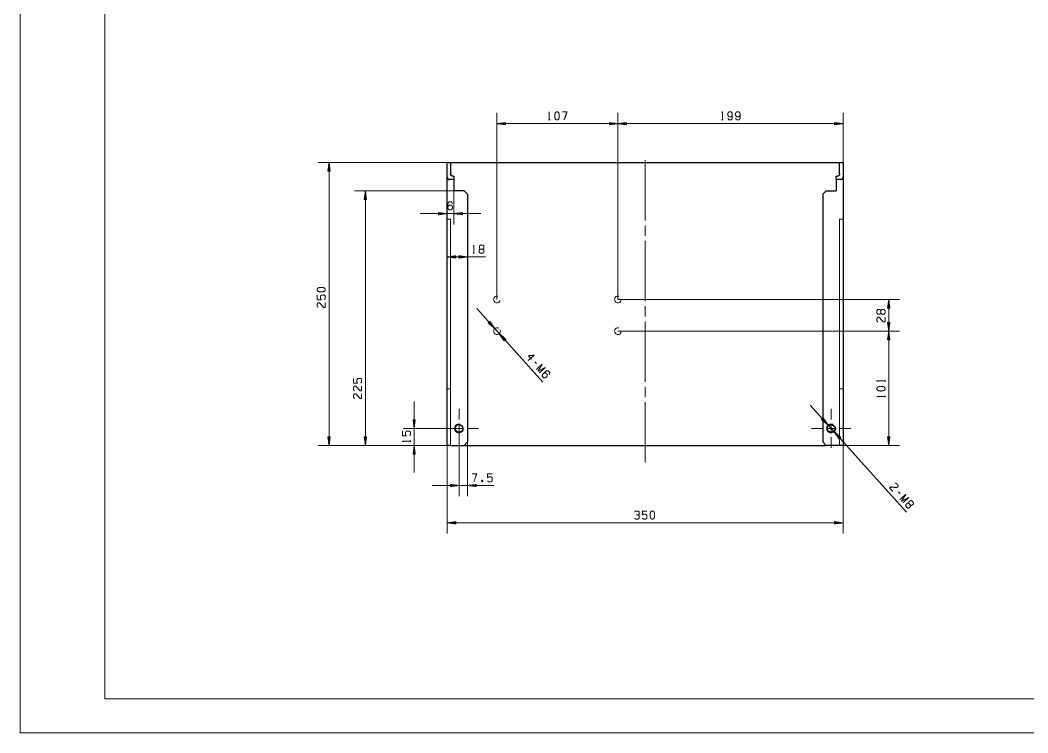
# Model space of a CAD drawing. Header units: millimetres. Extents: x 0 to 594, y 0 to 420.
# Drawn here: x 0 to 297, y 0 to 210 of the extents above; entities that cross this region are included whole.
import ezdxf

# ---------------------------------------------------------------- set-up
doc = ezdxf.new("R2010")
doc.units = ezdxf.units.MM
doc.layers.add('101', color=7, linetype='Continuous', true_color=0xffffff)

msp = doc.modelspace()

# ---------------------------------------------------------------- linework, layer by layer
at = {"layer": '101', "color": 133, "linetype": 'Continuous', "lineweight": 18}
for p, q in [((0, 420), (0, 0)), ((25, 410), (25, 10)), ((25, 10), (584, 10)), ((0, 0), (594, 0))]:
    msp.add_line(p, q, dxfattribs=at)
at = {"layer": '101', "color": 22, "linetype": 'Continuous', "lineweight": 18}
for p, q in [((140.53, 127.7), (140.53, 182.68)), ((176.2, 127.7), (176.2, 182.68)), ((176.2, 127.7), (176.2, 182.68)), ((242.53, 163.7), (242.53, 182.68)), ((143.07, 179.84), (140.53, 179.51)), ((140.53, 179.51), (143.07, 179.17)), ((176.2, 179.51), (140.53, 179.51)), ((143.07, 179.53), (140.72, 179.53)), ((143.07, 179.48), (140.72, 179.48)), ((143.07, 179.58), (141.11, 179.58)), ((143.07, 179.43), (141.11, 179.43)), ((143.07, 179.63), (141.5, 179.63)), ((143.07, 179.38), (141.5, 179.38)), ((143.07, 179.68), (141.88, 179.68)), ((143.07, 179.33), (141.88, 179.33)), ((143.07, 179.73), (142.27, 179.73)), ((143.07, 179.28), (142.27, 179.28)), ((143.07, 179.78), (142.65, 179.78)), ((143.07, 179.23), (142.65, 179.23)), ((143.07, 179.84), (143.04, 179.84)), ((143.07, 179.84), (143.04, 179.84)), ((143.07, 179.18), (143.04, 179.18)), ((143.07, 179.18), (143.04, 179.18)), ((143.07, 179.17), (143.07, 179.84)), ((176.2, 179.51), (173.66, 179.84)), ((173.66, 179.84), (173.69, 179.84)), ((173.66, 179.84), (173.66, 179.17)), ((173.66, 179.84), (173.69, 179.84)), ((173.66, 179.78), (174.08, 179.78)), ((173.66, 179.73), (174.46, 179.73)), ((173.66, 179.68), (174.85, 179.68)), ((173.66, 179.63), (175.23, 179.63)), ((173.66, 179.58), (175.62, 179.58)), ((173.66, 179.53), (176, 179.53)), ((173.66, 179.17), (176.2, 179.51)), ((173.66, 179.48), (176, 179.48)), ((173.66, 179.43), (175.62, 179.43)), ((173.66, 179.38), (175.23, 179.38)), ((173.66, 179.33), (174.85, 179.33)), ((173.66, 179.28), (174.46, 179.28)), ((173.66, 179.23), (174.08, 179.23)), ((173.66, 179.18), (173.69, 179.18)), ((173.66, 179.18), (173.69, 179.18)), ((178.74, 179.84), (176.2, 179.51)), ((176.2, 179.51), (242.53, 179.51)), ((176.2, 179.51), (178.74, 179.17)), ((178.74, 179.53), (176.39, 179.53)), ((178.74, 179.48), (176.39, 179.48)), ((178.74, 179.58), (176.78, 179.58)), ((178.74, 179.43), (176.78, 179.43)), ((178.74, 179.63), (177.16, 179.63)), ((178.74, 179.38), (177.16, 179.38)), ((178.74, 179.68), (177.55, 179.68)), ((178.74, 179.33), (177.55, 179.33)), ((178.74, 179.73), (177.93, 179.73)), ((178.74, 179.28), (177.93, 179.28)), ((178.74, 179.78), (178.32, 179.78)), ((178.74, 179.23), (178.32, 179.23)), ((178.74, 179.84), (178.71, 179.84)), ((178.74, 179.84), (178.71, 179.84)), ((178.74, 179.18), (178.71, 179.18)), ((178.74, 179.18), (178.71, 179.18)), ((178.74, 179.17), (178.74, 179.84)), ((239.99, 179.84), (240.02, 179.84)), ((239.99, 179.84), (240.02, 179.84)), ((239.99, 179.84), (239.99, 179.17)), ((242.53, 179.51), (239.99, 179.84)), ((239.99, 179.78), (240.41, 179.78)), ((239.99, 179.73), (240.79, 179.73)), ((239.99, 179.68), (241.18, 179.68)), ((239.99, 179.63), (241.57, 179.63)), ((239.99, 179.58), (241.95, 179.58)), ((239.99, 179.53), (242.34, 179.53)), ((239.99, 179.17), (242.53, 179.51)), ((239.99, 179.48), (242.34, 179.48)), ((239.99, 179.43), (241.95, 179.43)), ((239.99, 179.38), (241.57, 179.38)), ((239.99, 179.33), (241.18, 179.33)), ((239.99, 179.28), (240.79, 179.28)), ((239.99, 179.23), (240.41, 179.23)), ((239.99, 179.18), (240.02, 179.18)), ((239.99, 179.18), (240.02, 179.18)), ((126.86, 168.03), (87.85, 168.03)), ((91.03, 168.03), (90.69, 165.49)), ((90.85, 165.49), (90.85, 166.68)), ((90.9, 165.49), (90.9, 167.07)), ((90.95, 165.49), (90.95, 167.46)), ((91, 165.49), (91, 167.84)), ((91.03, 84.7), (91.03, 168.03)), ((91.36, 165.49), (91.03, 168.03)), ((91.05, 165.49), (91.05, 167.84)), ((91.1, 165.49), (91.1, 167.46)), ((91.15, 165.49), (91.15, 167.07)), ((91.2, 165.49), (91.2, 166.68)), ((90.69, 165.49), (91.36, 165.49)), ((90.7, 165.49), (90.7, 165.53)), ((90.7, 165.49), (90.7, 165.53)), ((90.75, 165.49), (90.75, 165.91)), ((90.8, 165.49), (90.8, 166.3)), ((91.25, 165.49), (91.25, 166.3)), ((91.31, 165.49), (91.31, 165.91)), ((91.36, 165.49), (91.36, 165.53)), ((91.36, 165.49), (91.36, 165.53)), ((127.86, 159.7), (98.57, 159.7)), ((101.74, 159.7), (101.41, 157.16)), ((101.47, 157.16), (101.47, 157.58)), ((101.52, 157.16), (101.52, 157.96)), ((101.57, 157.16), (101.57, 158.35)), ((101.62, 157.16), (101.62, 158.74)), ((101.67, 157.16), (101.67, 159.12)), ((101.72, 157.16), (101.72, 159.51)), ((102.08, 157.16), (101.74, 159.7)), ((101.74, 159.7), (101.74, 84.7)), ((101.77, 157.16), (101.77, 159.51)), ((101.82, 157.16), (101.82, 159.12)), ((101.87, 157.16), (101.87, 158.74)), ((101.92, 157.16), (101.92, 158.35)), ((101.97, 157.16), (101.97, 157.96)), ((102.02, 157.16), (102.02, 157.58)), ((127.86, 159.7), (127.86, 149.82)), ((101.41, 157.16), (101.41, 157.19)), ((101.41, 157.16), (101.41, 157.19)), ((101.41, 157.16), (102.08, 157.16)), ((102.07, 157.16), (102.07, 157.19)), ((102.07, 157.16), (102.07, 157.19)), ((135.8, 152.99), (117.93, 152.99)), ((123.32, 153.33), (123.32, 152.66)), ((125.86, 152.99), (123.32, 153.33)), ((123.32, 153.32), (123.36, 153.32)), ((123.32, 153.32), (123.36, 153.32)), ((123.32, 153.27), (123.74, 153.27)), ((123.32, 153.22), (124.13, 153.22)), ((123.32, 153.17), (124.51, 153.17)), ((123.32, 153.12), (124.9, 153.12)), ((123.32, 153.07), (125.29, 153.07)), ((123.32, 153.02), (125.67, 153.02)), ((123.32, 152.66), (125.86, 152.99)), ((123.32, 152.97), (125.67, 152.97)), ((123.32, 152.92), (125.29, 152.92)), ((123.32, 152.86), (124.9, 152.86)), ((123.32, 152.81), (124.51, 152.81)), ((123.32, 152.76), (124.13, 152.76)), ((123.32, 152.71), (123.74, 152.71)), ((123.32, 152.66), (123.36, 152.66)), ((123.32, 152.66), (123.36, 152.66)), ((130.4, 153.33), (127.86, 152.99)), ((127.86, 152.99), (130.4, 152.66)), ((130.4, 153.02), (128.06, 153.02)), ((130.4, 152.97), (128.06, 152.97)), ((130.4, 153.07), (128.44, 153.07)), ((130.4, 152.92), (128.44, 152.92)), ((130.4, 153.12), (128.83, 153.12)), ((130.4, 152.86), (128.83, 152.86)), ((130.4, 153.17), (129.21, 153.17)), ((130.4, 152.81), (129.21, 152.81)), ((130.4, 153.22), (129.6, 153.22)), ((130.4, 152.76), (129.6, 152.76)), ((130.4, 153.27), (129.99, 153.27)), ((130.4, 152.71), (129.99, 152.71)), ((130.4, 153.32), (130.37, 153.32)), ((130.4, 153.32), (130.37, 153.32)), ((130.4, 152.66), (130.37, 152.66)), ((130.4, 152.66), (130.37, 152.66)), ((130.4, 152.66), (130.4, 153.33)), ((128.4, 140.57), (125.86, 140.24)), ((125.86, 140.24), (128.4, 139.9)), ((125.86, 140.24), (137.12, 140.24)), ((128.4, 140.26), (126.06, 140.26)), ((128.4, 140.21), (126.06, 140.21)), ((128.4, 140.31), (126.44, 140.31)), ((128.4, 140.16), (126.44, 140.16)), ((128.4, 140.36), (126.83, 140.36)), ((128.4, 140.11), (126.83, 140.11)), ((128.4, 140.41), (127.21, 140.41)), ((128.4, 140.06), (127.21, 140.06)), ((128.4, 140.46), (127.6, 140.46)), ((128.4, 140.01), (127.6, 140.01)), ((128.4, 140.52), (127.99, 140.52)), ((128.4, 139.96), (127.99, 139.96)), ((128.4, 140.57), (128.37, 140.57)), ((128.4, 140.57), (128.37, 140.57)), ((128.4, 139.91), (128.37, 139.91)), ((128.4, 139.91), (128.37, 139.91)), ((128.4, 139.9), (128.4, 140.57)), ((129.32, 140.57), (129.36, 140.57)), ((129.32, 140.57), (129.36, 140.57)), ((129.32, 140.57), (129.32, 139.9)), ((131.86, 140.24), (129.32, 140.57)), ((129.32, 140.52), (129.74, 140.52)), ((129.32, 140.46), (130.13, 140.46)), ((129.32, 140.41), (130.51, 140.41)), ((129.32, 140.36), (130.9, 140.36)), ((129.32, 140.31), (131.29, 140.31)), ((129.32, 140.26), (131.67, 140.26)), ((129.32, 139.9), (131.86, 140.24)), ((129.32, 140.21), (131.67, 140.21)), ((129.32, 140.16), (131.29, 140.16)), ((129.32, 140.11), (130.9, 140.11)), ((129.32, 140.06), (130.51, 140.06)), ((129.32, 140.01), (130.13, 140.01)), ((129.32, 139.96), (129.74, 139.96)), ((129.32, 139.91), (129.36, 139.91)), ((129.32, 139.91), (129.36, 139.91)), ((134.57, 125.02), (154.02, 103.31)), ((176.2, 127.7), (259.17, 127.7)), ((256, 127.7), (255.66, 125.16)), ((255.66, 125.16), (256.33, 125.16)), ((255.67, 125.16), (255.67, 125.19)), ((255.67, 125.16), (255.67, 125.19)), ((255.72, 125.16), (255.72, 125.58)), ((255.77, 125.16), (255.77, 125.96)), ((255.82, 125.16), (255.82, 126.35)), ((255.87, 125.16), (255.87, 126.74)), ((255.92, 125.16), (255.92, 127.12)), ((255.97, 125.16), (255.97, 127.51)), ((256, 127.7), (256, 118.37)), ((256.33, 125.16), (256, 127.7)), ((256.02, 125.16), (256.02, 127.51)), ((256.07, 125.16), (256.07, 127.12)), ((256.12, 125.16), (256.12, 126.74)), ((256.17, 125.16), (256.17, 126.35)), ((256.22, 125.16), (256.22, 125.96)), ((256.28, 125.16), (256.28, 125.58)), ((256.33, 125.16), (256.33, 125.19)), ((256.33, 125.16), (256.33, 125.19)), ((138.42, 121.23), (137.92, 120.78)), ((137.92, 120.78), (137.94, 120.76)), ((137.92, 120.78), (139.86, 119.11)), ((137.92, 120.78), (137.94, 120.76)), ((137.96, 120.82), (138.24, 120.51)), ((138, 120.85), (138.53, 120.25)), ((138.04, 120.89), (138.83, 120)), ((138.07, 120.92), (139.13, 119.75)), ((138.11, 120.95), (139.42, 119.49)), ((138.15, 120.99), (139.72, 119.24)), ((138.19, 121.02), (139.75, 119.27)), ((138.23, 121.06), (139.53, 119.59)), ((138.26, 121.09), (139.31, 119.92)), ((138.3, 121.12), (139.09, 120.24)), ((138.34, 121.16), (138.87, 120.56)), ((138.38, 121.19), (138.66, 120.88)), ((138.41, 121.22), (138.44, 121.2)), ((138.41, 121.22), (138.44, 121.2)), ((139.86, 119.11), (138.42, 121.23)), ((256.33, 120.91), (255.66, 120.91)), ((255.66, 120.91), (256, 118.37)), ((255.67, 120.91), (255.67, 120.88)), ((255.67, 120.91), (255.67, 120.88)), ((255.72, 120.91), (255.72, 120.49)), ((255.77, 120.91), (255.77, 120.1)), ((255.82, 120.91), (255.82, 119.72)), ((255.87, 120.91), (255.87, 119.33)), ((255.92, 120.91), (255.92, 118.95)), ((255.97, 120.91), (255.97, 118.56)), ((256, 118.37), (256.33, 120.91)), ((256.02, 120.91), (256.02, 118.56)), ((256.07, 120.91), (256.07, 118.95)), ((256.12, 120.91), (256.12, 119.33)), ((256.17, 120.91), (256.17, 119.72)), ((256.22, 120.91), (256.22, 120.1)), ((256.28, 120.91), (256.28, 120.49)), ((256.33, 120.91), (256.33, 120.88)), ((256.33, 120.91), (256.33, 120.88)), ((143.14, 115.95), (141.2, 117.62)), ((141.2, 117.62), (142.64, 115.51)), ((142.87, 115.71), (141.31, 117.46)), ((142.91, 115.75), (141.35, 117.5)), ((142.84, 115.68), (141.53, 117.14)), ((142.95, 115.78), (141.64, 117.24)), ((142.8, 115.65), (141.75, 116.82)), ((142.99, 115.82), (141.94, 116.99)), ((142.76, 115.61), (141.97, 116.5)), ((142.72, 115.58), (142.19, 116.18)), ((143.03, 115.85), (142.23, 116.74)), ((142.68, 115.54), (142.41, 115.86)), ((143.06, 115.88), (142.53, 116.48)), ((142.64, 115.51), (143.14, 115.95)), ((143.1, 115.92), (142.82, 116.23)), ((143.14, 115.95), (143.12, 115.98)), ((143.14, 115.95), (143.12, 115.98)), ((176.2, 118.37), (259.17, 118.37)), ((176.2, 118.37), (259.17, 118.37)), ((256, 118.37), (255.66, 115.83)), ((255.67, 115.83), (255.67, 115.86)), ((255.67, 115.83), (255.67, 115.86)), ((255.72, 115.83), (255.72, 116.25)), ((255.77, 115.83), (255.77, 116.63)), ((255.82, 115.83), (255.82, 117.02)), ((255.87, 115.83), (255.87, 117.4)), ((255.92, 115.83), (255.92, 117.79)), ((255.97, 115.83), (255.97, 118.17)), ((256.33, 115.83), (256, 118.37)), ((256, 118.37), (256, 84.7)), ((256.02, 115.83), (256.02, 118.17)), ((256.07, 115.83), (256.07, 117.79)), ((256.12, 115.83), (256.12, 117.4)), ((256.17, 115.83), (256.17, 117.02)), ((256.22, 115.83), (256.22, 116.63)), ((256.28, 115.83), (256.28, 116.25)), ((256.33, 115.83), (256.33, 115.86)), ((256.33, 115.83), (256.33, 115.86)), ((142.65, 115.51), (142.63, 115.53)), ((142.65, 115.51), (142.63, 115.53)), ((255.66, 115.83), (256.33, 115.83)), ((116.13, 97.64), (116.13, 76.76)), ((232.84, 96.6), (261.2, 64.99)), ((115.8, 92.24), (116.13, 89.7)), ((116.47, 92.24), (115.8, 92.24)), ((115.8, 92.24), (115.8, 92.21)), ((115.8, 92.24), (115.8, 92.21)), ((115.85, 92.24), (115.85, 91.82)), ((115.9, 92.24), (115.9, 91.44)), ((115.95, 92.24), (115.95, 91.05)), ((116.01, 92.24), (116.01, 90.67)), ((116.06, 92.24), (116.06, 90.28)), ((116.11, 92.24), (116.11, 89.89)), ((116.13, 89.7), (116.47, 92.24)), ((116.16, 92.24), (116.16, 89.89)), ((116.21, 92.24), (116.21, 90.28)), ((116.26, 92.24), (116.26, 90.67)), ((116.31, 92.24), (116.31, 91.05)), ((116.36, 92.24), (116.36, 91.44)), ((116.41, 92.24), (116.41, 91.82)), ((116.46, 92.24), (116.46, 92.21)), ((116.46, 92.24), (116.46, 92.21)), ((236.69, 92.81), (236.2, 92.36)), ((236.2, 92.36), (236.22, 92.34)), ((236.2, 92.36), (236.22, 92.34)), ((236.2, 92.36), (238.14, 90.69)), ((236.24, 92.4), (236.52, 92.09)), ((236.27, 92.43), (236.81, 91.83)), ((236.31, 92.47), (237.11, 91.58)), ((236.35, 92.5), (237.4, 91.33)), ((236.39, 92.53), (237.7, 91.07)), ((236.43, 92.57), (237.99, 90.82)), ((236.46, 92.6), (238.03, 90.85)), ((236.5, 92.64), (237.81, 91.18)), ((236.54, 92.67), (237.59, 91.5)), ((236.58, 92.7), (237.37, 91.82)), ((236.61, 92.74), (237.15, 92.14)), ((236.65, 92.77), (236.93, 92.46)), ((238.14, 90.69), (236.69, 92.81)), ((236.69, 92.8), (236.71, 92.78)), ((236.69, 92.8), (236.71, 92.78)), ((129.36, 89.7), (112.96, 89.7)), ((129.36, 89.7), (129.36, 69.7)), ((91.36, 87.24), (90.69, 87.24)), ((90.69, 87.24), (91.03, 84.7)), ((90.7, 87.24), (90.7, 87.21)), ((90.7, 87.24), (90.7, 87.21)), ((90.75, 87.24), (90.75, 86.82)), ((90.8, 87.24), (90.8, 86.44)), ((90.85, 87.24), (90.85, 86.05)), ((90.9, 87.24), (90.9, 85.67)), ((90.95, 87.24), (90.95, 85.28)), ((91, 87.24), (91, 84.89)), ((91.03, 84.7), (91.36, 87.24)), ((91.05, 87.24), (91.05, 84.89)), ((91.1, 87.24), (91.1, 85.28)), ((91.15, 87.24), (91.15, 85.67)), ((91.2, 87.24), (91.2, 86.05)), ((91.25, 87.24), (91.25, 86.44)), ((91.31, 87.24), (91.31, 86.82)), ((91.36, 87.24), (91.36, 87.21)), ((91.36, 87.24), (91.36, 87.21)), ((101.41, 87.24), (101.41, 87.21)), ((101.41, 87.24), (101.74, 84.7)), ((101.41, 87.24), (101.41, 87.21)), ((102.08, 87.24), (101.41, 87.24)), ((101.47, 87.24), (101.47, 86.82)), ((101.52, 87.24), (101.52, 86.44)), ((101.57, 87.24), (101.57, 86.05)), ((101.62, 87.24), (101.62, 85.67)), ((101.67, 87.24), (101.67, 85.28)), ((101.72, 87.24), (101.72, 84.89)), ((101.74, 84.7), (102.08, 87.24)), ((101.77, 87.24), (101.77, 84.89)), ((101.82, 87.24), (101.82, 85.28)), ((101.87, 87.24), (101.87, 85.67)), ((101.92, 87.24), (101.92, 86.05)), ((101.97, 87.24), (101.97, 86.44)), ((102.02, 87.24), (102.02, 86.82)), ((102.07, 87.24), (102.07, 87.21)), ((102.07, 87.24), (102.07, 87.21)), ((241.87, 87.04), (239.92, 88.71)), ((239.92, 88.71), (241.37, 86.59)), ((241.6, 86.8), (240.03, 88.55)), ((241.64, 86.83), (240.07, 88.58)), ((241.56, 86.77), (240.25, 88.23)), ((241.67, 86.87), (240.36, 88.33)), ((241.52, 86.73), (240.47, 87.91)), ((241.71, 86.9), (240.66, 88.08)), ((241.48, 86.7), (240.69, 87.58)), ((241.45, 86.67), (240.91, 87.26)), ((241.75, 86.94), (240.96, 87.82)), ((241.41, 86.63), (241.13, 86.94)), ((241.79, 86.97), (241.25, 87.57)), ((241.37, 86.6), (241.35, 86.62)), ((241.37, 86.6), (241.35, 86.62)), ((241.37, 86.59), (241.87, 87.04)), ((241.83, 87), (241.55, 87.32)), ((241.86, 87.04), (241.84, 87.06)), ((241.86, 87.04), (241.84, 87.06)), ((256.33, 87.24), (255.66, 87.24)), ((255.66, 87.24), (256, 84.7)), ((255.67, 87.24), (255.67, 87.21)), ((255.67, 87.24), (255.67, 87.21)), ((255.72, 87.24), (255.72, 86.82)), ((255.77, 87.24), (255.77, 86.44)), ((255.82, 87.24), (255.82, 86.05)), ((255.87, 87.24), (255.87, 85.67)), ((255.92, 87.24), (255.92, 85.28)), ((255.97, 87.24), (255.97, 84.89)), ((256, 84.7), (256.33, 87.24)), ((256.02, 87.24), (256.02, 84.89)), ((256.07, 87.24), (256.07, 85.28)), ((256.12, 87.24), (256.12, 85.67)), ((256.17, 87.24), (256.17, 86.05)), ((256.22, 87.24), (256.22, 86.44)), ((256.28, 87.24), (256.28, 86.82)), ((256.33, 87.24), (256.33, 87.21)), ((256.33, 87.24), (256.33, 87.21)), ((126.86, 84.7), (87.85, 84.7)), ((126.86, 84.7), (98.57, 84.7)), ((126.86, 84.7), (112.96, 84.7)), ((116.13, 84.7), (115.8, 82.16)), ((115.95, 82.16), (115.95, 83.35)), ((116.01, 82.16), (116.01, 83.74)), ((116.06, 82.16), (116.06, 84.12)), ((116.11, 82.16), (116.11, 84.51)), ((116.47, 82.16), (116.13, 84.7)), ((116.16, 82.16), (116.16, 84.51)), ((116.21, 82.16), (116.21, 84.12)), ((116.26, 82.16), (116.26, 83.74)), ((116.31, 82.16), (116.31, 83.35)), ((125.86, 84.7), (125.86, 58.72)), ((131.86, 85.7), (131.86, 69.7)), ((241.53, 84.7), (259.17, 84.7)), ((242.53, 84.7), (242.53, 58.72)), ((115.8, 82.16), (115.8, 82.19)), ((115.8, 82.16), (115.8, 82.19)), ((115.8, 82.16), (116.47, 82.16)), ((115.85, 82.16), (115.85, 82.58)), ((115.9, 82.16), (115.9, 82.96)), ((116.36, 82.16), (116.36, 82.96)), ((116.41, 82.16), (116.41, 82.58)), ((116.46, 82.16), (116.46, 82.19)), ((116.46, 82.16), (116.46, 82.19)), ((139.56, 72.88), (121.43, 72.88)), ((126.82, 73.21), (126.82, 72.54)), ((126.82, 73.21), (126.86, 73.21)), ((129.36, 72.88), (126.82, 73.21)), ((126.82, 73.21), (126.86, 73.21)), ((126.82, 73.16), (127.24, 73.16)), ((126.82, 73.11), (127.63, 73.11)), ((126.82, 73.06), (128.01, 73.06)), ((126.82, 73.01), (128.4, 73.01)), ((126.82, 72.95), (128.79, 72.95)), ((126.82, 72.9), (129.17, 72.9)), ((126.82, 72.54), (129.36, 72.88)), ((126.82, 72.85), (129.17, 72.85)), ((126.82, 72.8), (128.79, 72.8)), ((126.82, 72.75), (128.4, 72.75)), ((126.82, 72.7), (128.01, 72.7)), ((126.82, 72.65), (127.63, 72.65)), ((126.82, 72.6), (127.24, 72.6)), ((126.82, 72.55), (126.86, 72.55)), ((126.82, 72.55), (126.86, 72.55)), ((134.4, 73.21), (131.86, 72.88)), ((131.86, 72.88), (134.4, 72.54)), ((134.4, 72.9), (132.06, 72.9)), ((134.4, 72.85), (132.06, 72.85)), ((134.4, 72.95), (132.44, 72.95)), ((134.4, 72.8), (132.44, 72.8)), ((134.4, 73.01), (132.83, 73.01)), ((134.4, 72.75), (132.83, 72.75)), ((134.4, 73.06), (133.21, 73.06)), ((134.4, 72.7), (133.21, 72.7)), ((134.4, 73.11), (133.6, 73.11)), ((134.4, 72.65), (133.6, 72.65)), ((134.4, 73.16), (133.99, 73.16)), ((134.4, 72.6), (133.99, 72.6)), ((134.4, 73.21), (134.37, 73.21)), ((134.4, 73.21), (134.37, 73.21)), ((134.4, 72.55), (134.37, 72.55)), ((134.4, 72.55), (134.37, 72.55)), ((134.4, 72.54), (134.4, 73.21)), ((128.4, 62.23), (125.86, 61.89)), ((125.86, 61.89), (128.4, 61.56)), ((125.86, 61.89), (242.53, 61.89)), ((128.4, 61.92), (126.06, 61.92)), ((128.4, 61.87), (126.06, 61.87)), ((128.4, 61.97), (126.44, 61.97)), ((128.4, 61.82), (126.44, 61.82)), ((128.4, 62.02), (126.83, 62.02)), ((128.4, 61.77), (126.83, 61.77)), ((128.4, 62.07), (127.21, 62.07)), ((128.4, 61.72), (127.21, 61.72)), ((128.4, 62.12), (127.6, 62.12)), ((128.4, 61.66), (127.6, 61.66)), ((128.4, 62.17), (127.99, 62.17)), ((128.4, 61.61), (127.99, 61.61)), ((128.4, 62.22), (128.37, 62.22)), ((128.4, 62.22), (128.37, 62.22)), ((128.4, 61.56), (128.37, 61.56)), ((128.4, 61.56), (128.37, 61.56)), ((128.4, 61.56), (128.4, 62.23)), ((242.53, 61.89), (239.99, 62.23)), ((239.99, 62.23), (239.99, 61.56)), ((239.99, 62.22), (240.02, 62.22)), ((239.99, 62.22), (240.02, 62.22)), ((239.99, 62.17), (240.41, 62.17)), ((239.99, 62.12), (240.79, 62.12)), ((239.99, 62.07), (241.18, 62.07)), ((239.99, 62.02), (241.57, 62.02)), ((239.99, 61.97), (241.95, 61.97)), ((239.99, 61.92), (242.34, 61.92)), ((239.99, 61.56), (242.53, 61.89)), ((239.99, 61.87), (242.34, 61.87)), ((239.99, 61.82), (241.95, 61.82)), ((239.99, 61.77), (241.57, 61.77)), ((239.99, 61.72), (241.18, 61.72)), ((239.99, 61.66), (240.79, 61.66)), ((239.99, 61.61), (240.41, 61.61)), ((239.99, 61.56), (240.02, 61.56)), ((239.99, 61.56), (240.02, 61.56))]:
    msp.add_line(p, q, dxfattribs=at)
at = {"layer": '101', "color": 72, "linetype": 'Continuous', "lineweight": 18}
for p, q in [((155.74, 180.6), (156.17, 180.6)), ((206.74, 180.6), (207.17, 180.6)), ((133.52, 141.33), (133.95, 141.33)), ((152.17, 108.81), (151.73, 109.31)), ((254.9, 103.47), (254.9, 103.89)), ((254.9, 98.91), (254.9, 99.34)), ((115.04, 85.72), (115.04, 86.14)), ((136.08, 74.42), (136.24, 74)), ((259.35, 70.49), (258.9, 70.99))]:
    msp.add_line(p, q, dxfattribs=at)
at = {"layer": '101', "color": 163, "linetype": 'Continuous', "lineweight": 25}
for p, q in [((125.86, 168.03), (126.86, 168.03)), ((125.86, 163.7), (125.86, 168.03)), ((126.86, 168.03), (241.53, 168.03)), ((126.86, 168.03), (126.86, 164.7)), ((241.53, 164.7), (241.53, 168.03)), ((241.53, 168.03), (242.53, 168.03)), ((242.53, 168.03), (242.53, 163.7)), ((125.86, 84.7), (125.86, 163.7)), ((127.53, 164.03), (127.86, 164.03)), ((127.86, 164.03), (127.86, 163.03)), ((240.53, 164.03), (240.86, 164.03)), ((240.53, 163.03), (240.53, 164.03)), ((242.53, 163.7), (242.53, 84.7)), ((127.86, 163.03), (126.53, 163.03)), ((127.86, 163.03), (127.86, 159.7)), ((240.53, 163.03), (240.53, 159.7)), ((241.86, 163.03), (240.53, 163.03)), ((130.86, 159.7), (127.86, 159.7)), ((131.86, 158.7), (130.86, 159.7)), ((131.86, 158.7), (131.86, 85.7)), ((237.53, 159.7), (236.53, 158.7)), ((236.53, 158.7), (236.53, 85.7)), ((237.53, 159.7), (240.53, 159.7)), ((126.53, 84.7), (130.86, 84.7)), ((130.86, 84.7), (131.86, 85.7)), ((130.86, 84.7), (237.53, 84.7)), ((236.53, 85.7), (237.53, 84.7)), ((241.86, 84.7), (237.53, 84.7))]:
    msp.add_line(p, q, dxfattribs=at)
at = {"layer": '101', "color": 163, "linetype": 'Continuous', "lineweight": 13}
for p, q in [((126.86, 151.37), (125.86, 151.37)), ((125.86, 151.37), (125.86, 101.37)), ((125.86, 151.37), (125.86, 101.37)), ((125.86, 151.37), (126.86, 151.37)), ((126.86, 101.37), (126.86, 151.37)), ((242.53, 151.37), (241.53, 151.37)), ((241.53, 101.37), (241.53, 151.37)), ((241.53, 151.37), (242.53, 151.37)), ((242.53, 101.37), (242.53, 151.37)), ((242.53, 101.37), (242.53, 151.37)), ((126.86, 101.37), (125.86, 101.37)), ((125.86, 101.37), (126.86, 101.37)), ((126.86, 84.7), (126.86, 101.37)), ((242.53, 101.37), (241.53, 101.37)), ((241.53, 84.7), (241.53, 101.37)), ((241.53, 101.37), (242.53, 101.37))]:
    msp.add_line(p, q, dxfattribs=at)
at = {"layer": '101', "color": 153, "linetype": 'Continuous', "lineweight": 18}
for p, q in [((125.86, 101.37), (125.86, 151.37)), ((125.86, 151.37), (125.86, 101.37))]:
    msp.add_line(p, q, dxfattribs=at)
at = {"layer": '101', "color": 151, "linetype": 'Continuous', "lineweight": 18}
for p, q in [((184.2, 146.45), (184.2, 149.45)), ((184.2, 127.2), (184.2, 144.95)), ((184.2, 122.7), (184.2, 125.7)), ((184.2, 103.45), (184.2, 121.2)), ((184.2, 98.95), (184.2, 101.95)), ((129.36, 92.29), (129.36, 95.47)), ((239.03, 92.29), (239.03, 95.47)), ((126.77, 89.7), (123.6, 89.7)), ((128.36, 89.7), (130.37, 89.7)), ((129.36, 88.7), (129.36, 90.7)), ((131.95, 89.7), (135.13, 89.7)), ((236.44, 89.7), (233.26, 89.7)), ((238.03, 89.7), (240.03, 89.7)), ((239.03, 88.7), (239.03, 90.7)), ((241.62, 89.7), (244.8, 89.7)), ((129.36, 87.11), (129.36, 83.94)), ((239.03, 87.11), (239.03, 83.94))]:
    msp.add_line(p, q, dxfattribs=at)
at = {"layer": '101', "color": 163, "linetype": 'Continuous', "lineweight": 25}
for centre in [(129.36, 89.7), (239.03, 89.7)]:
    msp.add_circle(centre, 1.13, dxfattribs=at)
at = {"layer": '101', "color": 163, "linetype": 'Continuous', "lineweight": 13}
for centre, radius in [((140.53, 127.7), 1), ((176.2, 127.7), 1), ((140.53, 118.37), 1), ((176.2, 118.37), 1), ((129.36, 89.7), 1.33), ((239.03, 89.7), 1.33)]:
    msp.add_arc(centre, radius, 75, 345, dxfattribs=at)
at = {"layer": '101', "color": 22, "linetype": 'Continuous', "lineweight": 18}
for centre, radius, start, end in [((140.53, 118.37), 1, 59.3408, 75), ((140.53, 118.37), 1, 345, 24.376), ((239.03, 89.7), 1.33, 64.674, 75), ((239.03, 89.7), 1.33, 345, 19.1143)]:
    msp.add_arc(centre, radius, start, end, dxfattribs=at)
at = {"layer": '101', "color": 72, "linetype": 'Continuous', "lineweight": 18}
for points, knots in [([(155.82, 182.77), (155.96, 182.97), (155.96, 180.6)], [0, 0, 0.093486, 1, 1]), ([(158.39, 180.6), (158.73, 180.85), (158.9, 181.55), (158.9, 182.02), (158.73, 182.75), (158.39, 182.97), (158.06, 182.97), (157.72, 182.75), (157.54, 182.02), (157.56, 181.55), (157.72, 180.85), (158.06, 180.6), (158.39, 180.6)], [0, 0, 0.067525, 0.183973, 0.260583, 0.380943, 0.446141, 0.500306, 0.565505, 0.685864, 0.762528, 0.87831, 0.945835, 1, 1]), ([(160.33, 180.6), (161.18, 182.97), (159.84, 182.97)], [0, 0, 0.65247, 1, 1]), ([(206.82, 182.77), (206.96, 182.97), (206.96, 180.6)], [0, 0, 0.093484, 1, 1]), ([(208.56, 181.07), (208.88, 180.6), (209.57, 180.6), (209.9, 181.07), (209.9, 182.5), (209.57, 182.97), (208.88, 182.97), (208.56, 182.5), (208.54, 182.02), (208.88, 181.55), (209.57, 181.55), (209.9, 182.02)], [0, 0, 0.076856, 0.169524, 0.247727, 0.439297, 0.5175, 0.610168, 0.687024, 0.750926, 0.829129, 0.921797, 1, 1]), ([(210.84, 181.07), (211.16, 180.6), (211.85, 180.6), (212.18, 181.07), (212.18, 182.5), (211.85, 182.97), (211.16, 182.97), (210.84, 182.5), (210.82, 182.02), (211.16, 181.55), (211.85, 181.55), (212.18, 182.02)], [0, 0, 0.076855, 0.169523, 0.247727, 0.439297, 0.517501, 0.610169, 0.687024, 0.750926, 0.829128, 0.921797, 1, 1]), ([(126.06, 155.03), (126.38, 155.51), (127.07, 155.51), (127.4, 155.03), (127.4, 154.56), (127.07, 154.08), (126.38, 154.08), (126.06, 154.56), (126.06, 155.98), (126.38, 156.46), (127.07, 156.46), (127.4, 155.98)], [0, 0, 0.076963, 0.169761, 0.248073, 0.312018, 0.390331, 0.483128, 0.560092, 0.751927, 0.82889, 0.921688, 1, 1]), ([(133.59, 143.5), (133.73, 143.7), (133.73, 141.33)], [0, 0, 0.093489, 1, 1]), ([(135.66, 142.53), (135.34, 142.75), (135.34, 143.48), (135.66, 143.7), (136.35, 143.7), (136.68, 143.48), (136.68, 142.75), (136.35, 142.53), (135.66, 142.53), (135.32, 142.28), (135.32, 141.58), (135.66, 141.33), (136.35, 141.33), (136.68, 141.55), (136.68, 142.28), (136.35, 142.53)], [0, 0, 0.047573, 0.136085, 0.183658, 0.267814, 0.317165, 0.405676, 0.455027, 0.539183, 0.590296, 0.675756, 0.726869, 0.811025, 0.860376, 0.948888, 1, 1]), ([(89.93, 130.75), (89.68, 131.09), (88.98, 131.27), (88.51, 131.27), (87.78, 131.09), (87.56, 130.75), (87.56, 130.42), (87.78, 130.08), (88.51, 129.91), (88.98, 129.92), (89.68, 130.08), (89.93, 130.42), (89.93, 130.75)], [0, 0, 0.067526, 0.183971, 0.260584, 0.380943, 0.446141, 0.500306, 0.565504, 0.685864, 0.762529, 0.87831, 0.945835, 1, 1]), ([(89.71, 127.63), (89.93, 127.97), (89.93, 128.65), (89.71, 128.99), (88.76, 128.99), (88.51, 128.65), (88.51, 127.97), (88.73, 127.63), (87.56, 127.63), (87.56, 128.99)], [0, 0, 0.062228, 0.168343, 0.230571, 0.376816, 0.441265, 0.547381, 0.609609, 0.79049, 1, 1]), ([(87.78, 125.37), (87.56, 125.69), (87.56, 126.38), (87.78, 126.71), (88.26, 126.71), (89.46, 125.35), (89.93, 125.37), (89.93, 126.71)], [0, 0, 0.069693, 0.192977, 0.265274, 0.350227, 0.67474, 0.759752, 1, 1]), ([(253.7, 123.69), (253.48, 123.37), (252.75, 123.37), (252.53, 123.69), (252.53, 124.38), (252.75, 124.71), (253.48, 124.71), (253.7, 124.38), (253.7, 123.69), (253.95, 123.35), (254.65, 123.35), (254.9, 123.69), (254.9, 124.38), (254.68, 124.71), (253.95, 124.71), (253.7, 124.38)], [0, 0, 0.047573, 0.136085, 0.183658, 0.267814, 0.317165, 0.405677, 0.455027, 0.539184, 0.590297, 0.675755, 0.726868, 0.811024, 0.860375, 0.948887, 1, 1]), ([(252.75, 121.09), (252.53, 121.41), (252.53, 122.1), (252.75, 122.44), (253.23, 122.44), (254.43, 121.08), (254.9, 121.09), (254.9, 122.44)], [0, 0, 0.069692, 0.192977, 0.265273, 0.350227, 0.67474, 0.759753, 1, 1]), ([(150.69, 110.09), (149.8, 111.09), (151.53, 111.29), (149.76, 109.7)], [0, 0, 0.245869, 0.565294, 1, 1]), ([(152.13, 107.06), (153.9, 108.65), (152.58, 106.56), (154.79, 107.64), (153.02, 106.06)], [0, 0, 0.245192, 0.500001, 0.754808, 1, 1]), ([(100.43, 103.05), (100.65, 103.38), (100.65, 104.07), (100.43, 104.41), (99.48, 104.41), (99.23, 104.07), (99.23, 103.38), (99.45, 103.05), (98.28, 103.05), (98.28, 104.41)], [0, 0, 0.062228, 0.168345, 0.230573, 0.376817, 0.441266, 0.547382, 0.60961, 0.79049, 1, 1]), ([(154.35, 106), (154.92, 106.08), (155.38, 105.57), (155.25, 105), (154.9, 104.68), (154.32, 104.61), (153.86, 105.13), (154, 105.68), (155.06, 106.63), (155.63, 106.71), (156.09, 106.2), (155.96, 105.63)], [0, 0, 0.076964, 0.169762, 0.248074, 0.312019, 0.390332, 0.483129, 0.560092, 0.751927, 0.82889, 0.921687, 1, 1]), ([(98.5, 100.79), (98.28, 101.11), (98.28, 101.8), (98.5, 102.13), (98.98, 102.13), (100.18, 100.77), (100.65, 100.79), (100.65, 102.13)], [0, 0, 0.069692, 0.192977, 0.265273, 0.350226, 0.674739, 0.759753, 1, 1]), ([(252.73, 103.54), (252.53, 103.68), (254.9, 103.68)], [0, 0, 0.093491, 1, 1]), ([(254.9, 101.56), (254.65, 101.9), (253.95, 102.07), (253.48, 102.07), (252.75, 101.9), (252.53, 101.56), (252.53, 101.23), (252.75, 100.89), (253.48, 100.71), (253.95, 100.73), (254.65, 100.89), (254.9, 101.23), (254.9, 101.56)], [0, 0, 0.067527, 0.183971, 0.260584, 0.380944, 0.446142, 0.500306, 0.565504, 0.685863, 0.76253, 0.878309, 0.945835, 1, 1]), ([(98.5, 98.51), (98.28, 98.83), (98.28, 99.52), (98.5, 99.86), (98.98, 99.86), (100.18, 98.5), (100.65, 98.51), (100.65, 99.86)], [0, 0, 0.069691, 0.192977, 0.265273, 0.350226, 0.67474, 0.759753, 1, 1]), ([(252.73, 98.99), (252.53, 99.13), (254.9, 99.13)], [0, 0, 0.093493, 1, 1]), ([(114.81, 87.52), (115.04, 87.85), (115.04, 88.54), (114.81, 88.88), (113.86, 88.88), (113.61, 88.54), (113.61, 87.85), (113.84, 87.52), (112.66, 87.52), (112.66, 88.88)], [0, 0, 0.062228, 0.168344, 0.230572, 0.376816, 0.441265, 0.547381, 0.609609, 0.790489, 1, 1]), ([(112.86, 85.79), (112.66, 85.93), (115.04, 85.93)], [0, 0, 0.093489, 1, 1]), ([(133.72, 73.97), (134.57, 76.35), (133.22, 76.35)], [0, 0, 0.652471, 1, 1]), ([(136.08, 74), (136.24, 74), (136.33, 74.22), (136.24, 74.42), (136.08, 74.42), (135.99, 74.22), (136.08, 74), (136.24, 74.42)], [0, 0, 0.093979, 0.236787, 0.36596, 0.459939, 0.589109, 0.731915, 1, 1]), ([(137.76, 74.2), (138.09, 73.97), (138.78, 73.97), (139.12, 74.2), (139.12, 75.15), (138.78, 75.4), (138.09, 75.4), (137.76, 75.17), (137.76, 76.35), (139.12, 76.35)], [0, 0, 0.062228, 0.168344, 0.230572, 0.376815, 0.441264, 0.547381, 0.609609, 0.790489, 1, 1]), ([(257.86, 73.57), (258.24, 73.48), (258.7, 72.97), (258.76, 72.57), (258.4, 72.25), (256.6, 72.46), (256.26, 72.13), (257.16, 71.13)], [0, 0, 0.069691, 0.192976, 0.265272, 0.350224, 0.67474, 0.759751, 1, 1]), ([(259.3, 68.74), (261.07, 70.33), (259.75, 68.24), (261.97, 69.33), (260.2, 67.74)], [0, 0, 0.245192, 0.5, 0.754808, 1, 1]), ([(261.93, 67.61), (261.88, 68), (262.42, 68.48), (262.8, 68.4), (263.26, 67.88), (263.32, 67.48), (262.78, 67), (262.39, 67.1), (261.93, 67.61), (261.52, 67.69), (260.99, 67.23), (261.03, 66.81), (261.49, 66.3), (261.88, 66.2), (262.42, 66.68), (262.39, 67.1)], [0, 0, 0.047573, 0.136084, 0.183659, 0.267814, 0.317165, 0.405676, 0.455029, 0.539184, 0.590297, 0.675757, 0.726869, 0.811027, 0.860376, 0.948888, 1, 1]), ([(182.13, 64.19), (182.46, 64.41), (182.46, 65.14), (182.13, 65.36), (181.44, 65.36), (181.1, 65.14)], [0, 0, 0.153876, 0.429852, 0.583729, 0.846124, 1, 1]), ([(183.38, 63.21), (183.71, 62.99), (184.4, 62.99), (184.74, 63.21), (184.74, 64.16), (184.4, 64.41), (183.71, 64.41), (183.38, 64.19), (183.38, 65.36), (184.74, 65.36)], [0, 0, 0.062227, 0.168342, 0.230571, 0.376816, 0.441267, 0.547382, 0.609609, 0.79049, 1, 1]), ([(186.5, 62.99), (186.84, 63.24), (187.01, 63.94), (187.01, 64.41), (186.84, 65.14), (186.5, 65.36), (186.17, 65.36), (185.83, 65.14), (185.65, 64.41), (185.67, 63.94), (185.83, 63.24), (186.17, 62.99), (186.5, 62.99)], [0, 0, 0.067524, 0.183971, 0.260583, 0.380943, 0.446139, 0.500306, 0.565503, 0.685862, 0.762528, 0.87831, 0.945833, 1, 1]), ([(181.12, 63.21), (181.44, 62.99), (182.13, 62.99), (182.46, 63.21), (182.46, 63.94), (182.13, 64.19), (181.61, 64.19)], [0, 0, 0.124123, 0.343688, 0.472448, 0.703378, 0.836735, 1, 1])]:
    msp.add_open_spline(points, degree=1, knots=knots, dxfattribs=at)
at = {"layer": '101', "color": 151, "linetype": 'Continuous', "lineweight": 18}
for points, knots in [([(184.2, 150.95), (184.2, 163.7), (184.2, 168.7)], [0, 0, 0.71831, 1, 1]), ([(184.2, 79.7), (184.2, 82.2), (184.2, 97.45)], [0, 0, 0.140845, 1, 1])]:
    msp.add_open_spline(points, degree=1, knots=knots, dxfattribs=at)
at = {"layer": '101', "color": 163, "linetype": 'Continuous', "lineweight": 25}
for points, knots in [([(125.86, 163.7), (125.95, 163.37), (126.2, 163.12), (126.53, 163.03)], [0, 0, 0.333334, 0.666666, 1, 1]), ([(127.53, 164.03), (127.2, 164.12), (126.95, 164.37), (126.86, 164.7)], [0, 0, 0.333333, 0.666674, 1, 1]), ([(241.53, 164.7), (241.44, 164.37), (241.2, 164.12), (240.86, 164.03)], [0, 0, 0.333326, 0.666667, 1, 1]), ([(241.86, 163.03), (242.2, 163.12), (242.44, 163.37), (242.53, 163.7)], [0, 0, 0.333334, 0.666666, 1, 1])]:
    msp.add_open_spline(points, degree=1, knots=knots, dxfattribs=at)
for points in [[(126.53, 84.7), (125.86, 84.7)], [(242.53, 84.7), (241.86, 84.7)]]:
    msp.add_open_spline(points, degree=1, dxfattribs=at)

doc.saveas('drawing.dxf')
